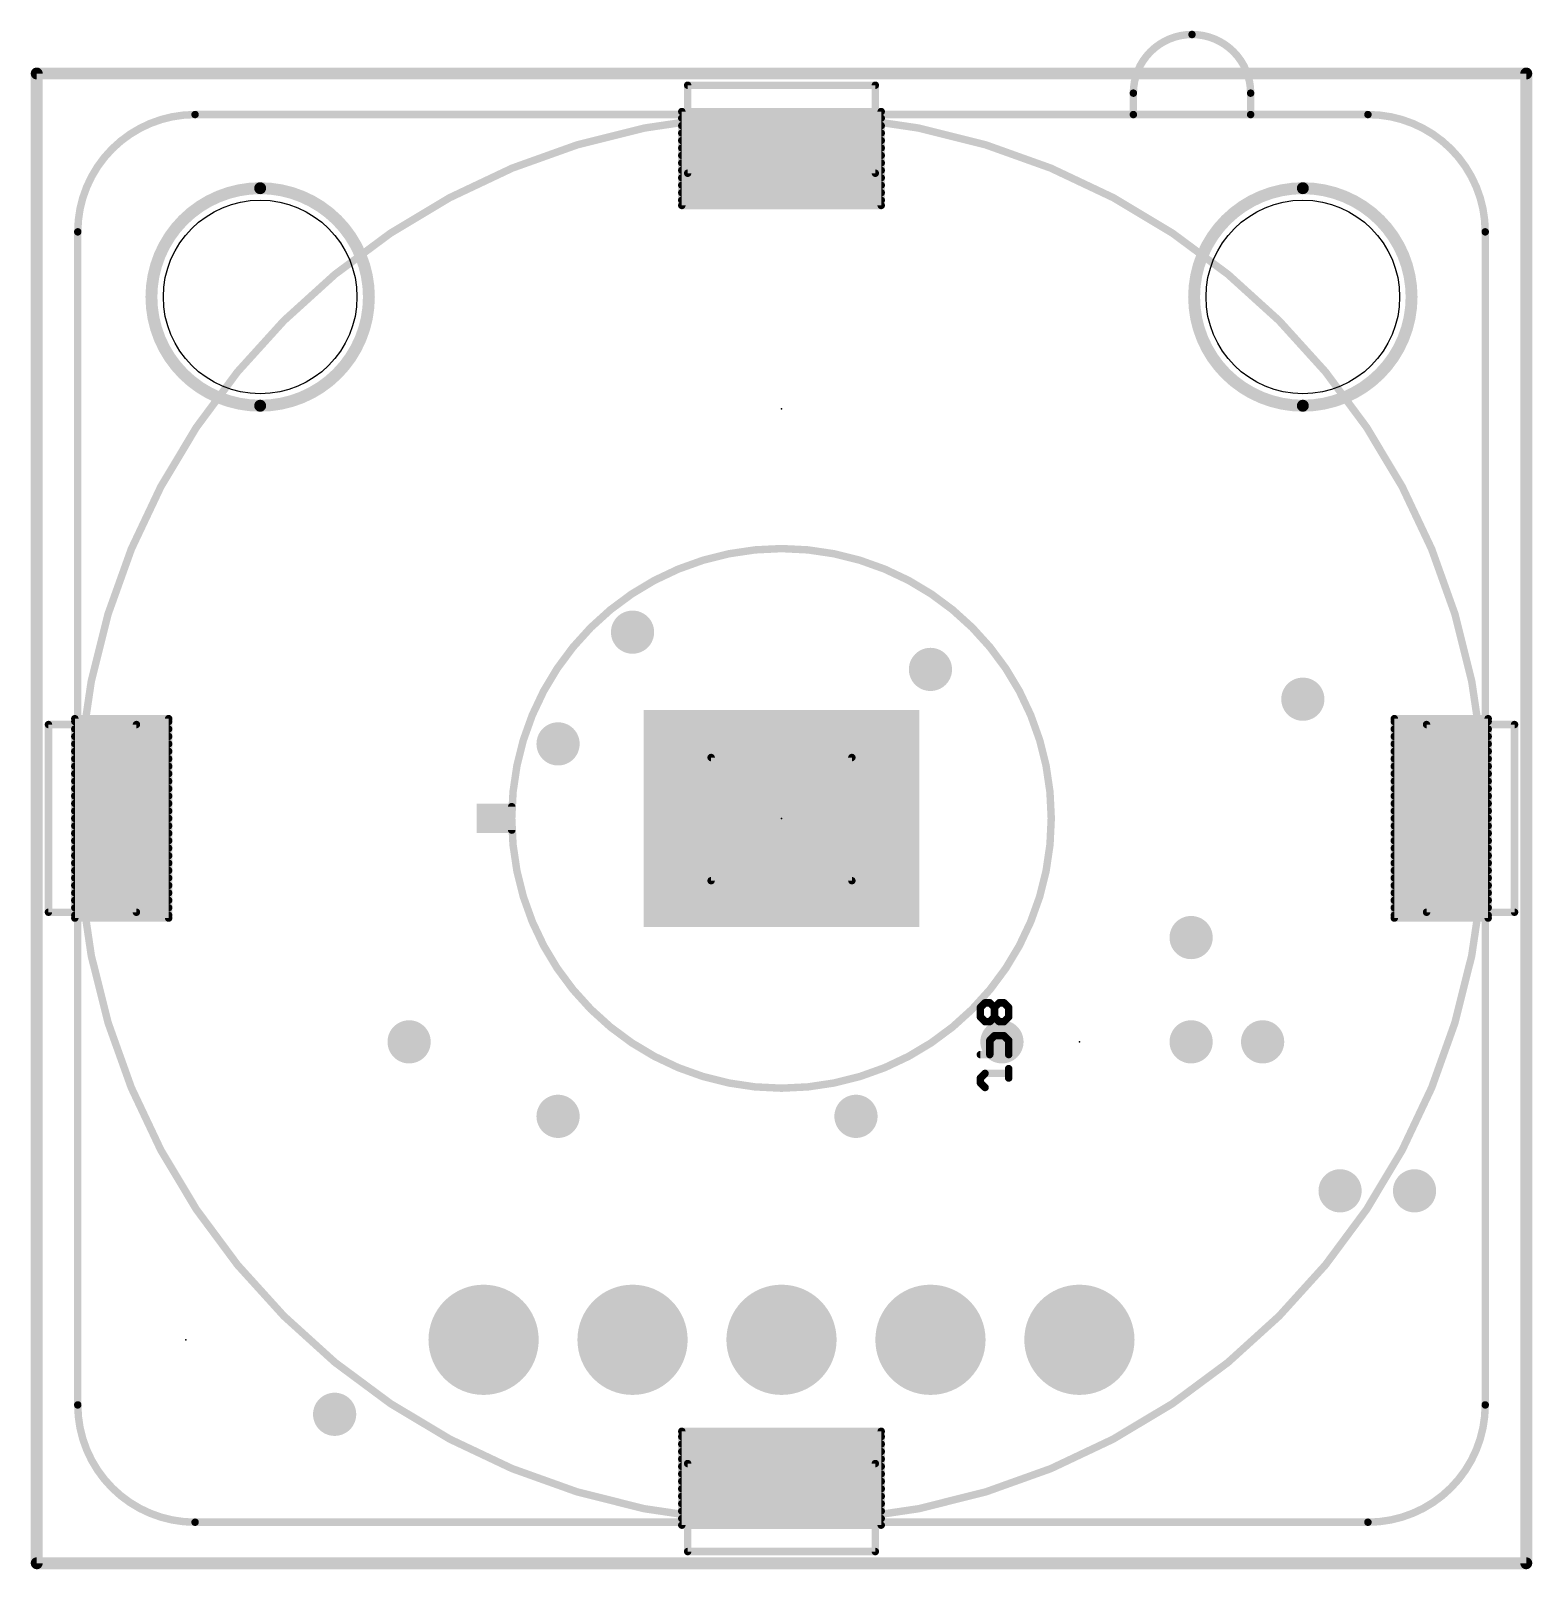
# Model space of a CAD drawing. Extents: x -0.1 to 53.2, y -0.1 to 26.1.
# Drawn here: x -0.1 to 25.5, y -0.1 to 26.13 of the extents above; entities that cross this region are included whole.
import ezdxf

# ---------------------------------------------------------------- set-up
doc = ezdxf.new("R2010")
doc.units = 0
for name, color, linetype in [('17', 82, 'CONTINUOUS'), ('18', 82, 'CONTINUOUS'), ('20', 7, 'CONTINUOUS'), ('24', 7, 'CONTINUOUS'), ('26', 253, 'CONTINUOUS'), ('42', 175, 'CONTINUOUS'), ('52', 253, 'CONTINUOUS')]:
    doc.layers.add(name, color=color, linetype=linetype)

# ---------------------------------------------------------------- blocks, each defined once
blk = doc.blocks.new('ROUNDP')
at = {"const_width": 0.5}
blk.add_lwpolyline([(0, -0.25, 1), (0, 0.25, 1), (0, -0.25)], format="xyb", dxfattribs=at)
blk = doc.blocks.new('RECT')
blk.add_solid([(-0.5, -0.5), (0.5, -0.5), (-0.5, 0.5), (0.5, 0.5)])
blk = doc.blocks.new('ROUNDV')
at = {"const_width": 0.5}
blk.add_lwpolyline([(0, -0.25, 1), (0, 0.25, 1), (0, -0.25)], format="xyb", dxfattribs=at)

msp = doc.modelspace()

# ---------------------------------------------------------------- linework, layer by layer
at = {"layer": '20'}
for points, const_width in [([(0, 0), (0, 25.4)], 0.2032), ([(0, 25.4), (25.4, 25.4)], 0.2032), ([(25.4, 25.4), (25.4, 0)], 0.2032), ([(14.4, 24.75), (11, 24.75)], 0.127), ([(11, 24.75), (11, 23.15)], 0.127), ([(14.4, 23.15), (14.4, 24.75)], 0.127), ([(14.4, 23.15), (11, 23.15)], 0.127), ([(0.65, 14.4), (0.65, 11)], 0.127), ([(2.25, 14.4), (0.65, 14.4)], 0.127), ([(2.25, 14.4), (2.25, 11)], 0.127), ([(23.15, 14.4), (23.15, 11)], 0.127), ([(24.75, 14.4), (23.15, 14.4)], 0.127), ([(24.75, 14.4), (24.75, 11)], 0.127), ([(11.5, 13.738), (13.9, 13.738)], 0.127), ([(11.5, 11.638), (11.5, 13.738)], 0.127), ([(13.9, 13.738), (13.9, 11.638)], 0.127), ([(13.9, 11.638), (11.5, 11.638)], 0.127), ([(0.65, 11), (2.25, 11)], 0.127), ([(23.15, 11), (24.75, 11)], 0.127), ([(14.4, 2.25), (11, 2.25)], 0.127), ([(11, 2.25), (11, 0.65)], 0.127), ([(14.4, 0.65), (14.4, 2.25)], 0.127), ([(14.4, 0.65), (11, 0.65)], 0.127), ([(25.4, 0), (0, 0)], 0.2032)]:
    msp.add_lwpolyline(points, dxfattribs=dict(at, const_width=const_width))
for points, const_width in [([(0.0508, 25.4, 1), (-0.0508, 25.4)], 0.1016), ([(0, 25.4508, 1), (0, 25.3492)], 0.1016), ([(25.4508, 25.4, 1), (25.3492, 25.4)], 0.1016), ([(25.4, 25.3492, 1), (25.4, 25.4508)], 0.1016), ([(11.0318, 24.75, 1), (10.9682, 24.75)], 0.0635), ([(11, 24.7817, 1), (11, 24.7183)], 0.0635), ([(14.4318, 24.75, 1), (14.3682, 24.75)], 0.0635), ([(14.4, 24.7183, 1), (14.4, 24.7817)], 0.0635), ([(10.9682, 23.15, 1), (11.0318, 23.15)], 0.0635), ([(11, 23.1818, 1), (11, 23.1183)], 0.0635), ([(14.3682, 23.15, 1), (14.4318, 23.15)], 0.0635), ([(14.4, 23.1183, 1), (14.4, 23.1818)], 0.0635), ([(0.6818, 14.4, 1), (0.6182, 14.4)], 0.0635), ([(0.65, 14.4318, 1), (0.65, 14.3682)], 0.0635), ([(2.2818, 14.4, 1), (2.2182, 14.4)], 0.0635), ([(2.25, 14.3682, 1), (2.25, 14.4318)], 0.0635), ([(23.15, 14.4318, 1), (23.15, 14.3682)], 0.0635), ([(23.1818, 14.4, 1), (23.1183, 14.4)], 0.0635), ([(24.7817, 14.4, 1), (24.7183, 14.4)], 0.0635), ([(24.75, 14.3682, 1), (24.75, 14.4318)], 0.0635), ([(11.5318, 13.738, 1), (11.4682, 13.738)], 0.0635), ([(11.5, 13.7698, 1), (11.5, 13.7063)], 0.0635), ([(13.9318, 13.738, 1), (13.8682, 13.738)], 0.0635), ([(13.9, 13.7063, 1), (13.9, 13.7698)], 0.0635), ([(11.5, 11.6698, 1), (11.5, 11.6062)], 0.0635), ([(11.4682, 11.638, 1), (11.5318, 11.638)], 0.0635), ([(13.8682, 11.638, 1), (13.9318, 11.638)], 0.0635), ([(13.9, 11.6062, 1), (13.9, 11.6698)], 0.0635), ([(0.65, 11.0318, 1), (0.65, 10.9682)], 0.0635), ([(0.6182, 11, 1), (0.6818, 11)], 0.0635), ([(2.2182, 11, 1), (2.2818, 11)], 0.0635), ([(2.25, 10.9682, 1), (2.25, 11.0318)], 0.0635), ([(23.15, 11.0318, 1), (23.15, 10.9682)], 0.0635), ([(23.1183, 11, 1), (23.1818, 11)], 0.0635), ([(24.7183, 11, 1), (24.7817, 11)], 0.0635), ([(24.75, 10.9682, 1), (24.75, 11.0318)], 0.0635), ([(11, 2.2818, 1), (11, 2.2182)], 0.0635), ([(11.0318, 2.25, 1), (10.9682, 2.25)], 0.0635), ([(14.4318, 2.25, 1), (14.3682, 2.25)], 0.0635), ([(14.4, 2.2182, 1), (14.4, 2.2818)], 0.0635), ([(11, 0.6818, 1), (11, 0.6182)], 0.0635), ([(10.9682, 0.65, 1), (11.0318, 0.65)], 0.0635), ([(14.3682, 0.65, 1), (14.4318, 0.65)], 0.0635), ([(14.4, 0.6182, 1), (14.4, 0.6818)], 0.0635), ([(0, 0.0508, 1), (0, -0.0508)], 0.1016), ([(-0.0508, 0, 1), (0.0508, 0)], 0.1016), ([(25.3492, 0, 1), (25.4508, 0)], 0.1016), ([(25.4, -0.0508, 1), (25.4, 0.0508)], 0.1016)]:
    msp.add_lwpolyline(points, format="xyb", dxfattribs=dict(at, const_width=const_width))
for centre in [(3.81, 21.59), (21.59, 21.59)]:
    msp.add_circle(centre, 1.651, dxfattribs=at)
at = {"layer": '24'}
for p in [(12.7, 19.685), (12.7, 12.7), (17.78, 8.89), (2.54, 3.81)]:
    msp.add_point(p, dxfattribs=at)
at = {"layer": '26', "const_width": 0.127}
for points in [[(16.1714, 9.5562), (16.0909, 9.4757)], [(16.0909, 9.4757), (16.0909, 9.3147)], [(16.2519, 9.5562), (16.1714, 9.5562)], [(16.3324, 9.4757), (16.2519, 9.5562)], [(16.4129, 9.5562), (16.3324, 9.4757)], [(16.3324, 9.3147), (16.3324, 9.4757)], [(16.4934, 9.5562), (16.4129, 9.5562)], [(16.5739, 9.4757), (16.4934, 9.5562)], [(16.5739, 9.3147), (16.5739, 9.4757)], [(16.0909, 9.3147), (16.1714, 9.2341)], [(16.1714, 9.2341), (16.2519, 9.2341)], [(16.2519, 9.2341), (16.3324, 9.3147)], [(16.3324, 9.3147), (16.4129, 9.2341)], [(16.4129, 9.2341), (16.4934, 9.2341)], [(16.4934, 9.2341), (16.5739, 9.3147)], [(16.3324, 8.9948), (16.2519, 8.9143)], [(16.2519, 8.9143), (16.2519, 8.6728)], [(16.4934, 8.9948), (16.3324, 8.9948)], [(16.5739, 8.9143), (16.4934, 8.9948)], [(16.5739, 8.6728), (16.5739, 8.9143)], [(16.0909, 8.6728), (16.5739, 8.6728)], [(16.0909, 8.2725), (16.1714, 8.353)], [(16.1714, 8.353), (16.5739, 8.353)], [(16.5739, 8.2725), (16.5739, 8.4335)], [(16.0909, 8.192), (16.0909, 8.2725)], [(16.1714, 8.1115), (16.0909, 8.192)]]:
    msp.add_lwpolyline(points, dxfattribs=at)
at = {"layer": '26', "const_width": 0.0635}
for points in [[(16.0684, 9.4981, 1), (16.1134, 9.4532)], [(16.1227, 9.4757, 1), (16.0592, 9.4757)], [(16.1714, 9.5879, 1), (16.1714, 9.5244)], [(16.1939, 9.5337, 1), (16.1489, 9.5786)], [(16.2744, 9.5786, 1), (16.2295, 9.5337)], [(16.2519, 9.5244, 1), (16.2519, 9.5879)], [(16.3642, 9.4757, 1), (16.3007, 9.4757)], [(16.31, 9.4981, 1), (16.3549, 9.4532)], [(16.31, 9.4532, 1), (16.3549, 9.4981)], [(16.4129, 9.5879, 1), (16.4129, 9.5244)], [(16.4354, 9.5337, 1), (16.3905, 9.5786)], [(16.5159, 9.5786, 1), (16.471, 9.5337)], [(16.4934, 9.5244, 1), (16.4934, 9.5879)], [(16.6057, 9.4757, 1), (16.5422, 9.4757)], [(16.5515, 9.4532, 1), (16.5964, 9.4981)], [(16.1134, 9.3371, 1), (16.0684, 9.2922)], [(16.0592, 9.3147, 1), (16.1227, 9.3147)], [(16.1714, 9.2659, 1), (16.1714, 9.2024)], [(16.1489, 9.2117, 1), (16.1939, 9.2566)], [(16.2295, 9.2566, 1), (16.2744, 9.2117)], [(16.2519, 9.2024, 1), (16.2519, 9.2659)], [(16.3549, 9.3371, 1), (16.31, 9.2922)], [(16.3007, 9.3147, 1), (16.3642, 9.3147)], [(16.3549, 9.2922, 1), (16.31, 9.3371)], [(16.4129, 9.2659, 1), (16.4129, 9.2024)], [(16.3905, 9.2117, 1), (16.4354, 9.2566)], [(16.471, 9.2566, 1), (16.5159, 9.2117)], [(16.4934, 9.2024, 1), (16.4934, 9.2659)], [(16.5422, 9.3147, 1), (16.6057, 9.3147)], [(16.5964, 9.2922, 1), (16.5515, 9.3371)], [(16.2837, 8.9143, 1), (16.2202, 8.9143)], [(16.2295, 8.9368, 1), (16.2744, 8.8919)], [(16.3324, 9.0266, 1), (16.3324, 8.9631)], [(16.3549, 8.9724, 1), (16.31, 9.0173)], [(16.5159, 9.0173, 1), (16.471, 8.9724)], [(16.4934, 8.9631, 1), (16.4934, 9.0266)], [(16.6057, 8.9143, 1), (16.5422, 8.9143)], [(16.5515, 8.8919, 1), (16.5964, 8.9368)], [(16.0909, 8.7046, 1), (16.0909, 8.6411)], [(16.2202, 8.6728, 1), (16.2837, 8.6728)], [(16.5422, 8.6728, 1), (16.6057, 8.6728)], [(16.5739, 8.6411, 1), (16.5739, 8.7046)], [(16.1714, 8.3848, 1), (16.1714, 8.3213)], [(16.1939, 8.3306, 1), (16.1489, 8.3755)], [(16.6057, 8.4335, 1), (16.5422, 8.4335)], [(16.5739, 8.3213, 1), (16.5739, 8.3848)], [(16.0684, 8.295, 1), (16.1134, 8.2501)], [(16.1134, 8.2145, 1), (16.0684, 8.1696)], [(16.1227, 8.2725, 1), (16.0592, 8.2725)], [(16.0592, 8.192, 1), (16.1227, 8.192)], [(16.1489, 8.0891, 1), (16.1939, 8.134)], [(16.5422, 8.2725, 1), (16.6057, 8.2725)]]:
    msp.add_lwpolyline(points, format="xyb", dxfattribs=at)
at = {"layer": '42'}
for points, const_width in [([(11.0318, 24.75, 1), (10.9682, 24.75)], 0.0635), ([(11, 24.7817, 1), (11, 24.7183)], 0.0635), ([(11, 24.6698, 1), (11, 24.6063)], 0.0635), ([(14.4318, 24.75, 1), (14.3682, 24.75)], 0.0635), ([(14.4, 24.7183, 1), (14.4, 24.7817)], 0.0635), ([(14.4, 24.6063, 1), (14.4, 24.6698)], 0.0635), ([(11, 24.5428, 1), (11, 24.4793)], 0.0635), ([(11, 24.4157, 1), (11, 24.3523)], 0.0635), ([(14.4, 24.4793, 1), (14.4, 24.5428)], 0.0635), ([(14.4, 24.3523, 1), (14.4, 24.4157)], 0.0635), ([(11, 24.2888, 1), (11, 24.2253)], 0.0635), ([(11, 24.1618, 1), (11, 24.0983)], 0.0635), ([(14.4, 24.2253, 1), (14.4, 24.2888)], 0.0635), ([(14.4, 24.0983, 1), (14.4, 24.1618)], 0.0635), ([(11, 24.0347, 1), (11, 23.9713)], 0.0635), ([(11, 23.9078, 1), (11, 23.8443)], 0.0635), ([(14.4, 23.9713, 1), (14.4, 24.0347)], 0.0635), ([(14.4, 23.8443, 1), (14.4, 23.9078)], 0.0635), ([(11, 23.7808, 1), (11, 23.7173)], 0.0635), ([(11, 23.6537, 1), (11, 23.5903)], 0.0635), ([(14.4, 23.7173, 1), (14.4, 23.7808)], 0.0635), ([(14.4, 23.5903, 1), (14.4, 23.6537)], 0.0635), ([(3.81, 23.4442, 1), (3.81, 19.7358)], 0.2032), ([(3.81, 19.7358, 1), (3.81, 23.4442)], 0.2032), ([(3.81, 23.495, 1), (3.81, 23.3934)], 0.1016), ([(3.81, 23.3934, 1), (3.81, 23.495)], 0.1016), ([(11, 23.5267, 1), (11, 23.4633)], 0.0635), ([(11, 23.3998, 1), (11, 23.3363)], 0.0635), ([(14.4, 23.4633, 1), (14.4, 23.5267)], 0.0635), ([(14.4, 23.3363, 1), (14.4, 23.3998)], 0.0635), ([(21.59, 23.4442, 1), (21.59, 19.7358)], 0.2032), ([(21.59, 19.7358, 1), (21.59, 23.4442)], 0.2032), ([(21.59, 23.495, 1), (21.59, 23.3934)], 0.1016), ([(21.59, 23.3934, 1), (21.59, 23.495)], 0.1016), ([(10.9682, 23.15, 1), (11.0318, 23.15)], 0.0635), ([(11, 23.2727, 1), (11, 23.2093)], 0.0635), ([(11, 23.1818, 1), (11, 23.1183)], 0.0635), ([(14.3682, 23.15, 1), (14.4318, 23.15)], 0.0635), ([(14.4, 23.2093, 1), (14.4, 23.2727)], 0.0635), ([(14.4, 23.1183, 1), (14.4, 23.1818)], 0.0635), ([(3.81, 19.7866, 1), (3.81, 19.685)], 0.1016), ([(3.81, 19.685, 1), (3.81, 19.7866)], 0.1016), ([(21.59, 19.7866, 1), (21.59, 19.685)], 0.1016), ([(21.59, 19.685, 1), (21.59, 19.7866)], 0.1016), ([(0.65, 14.4318, 1), (0.65, 14.3682)], 0.0635), ([(0.6818, 14.4, 1), (0.6182, 14.4)], 0.0635), ([(2.2818, 14.4, 1), (2.2182, 14.4)], 0.0635), ([(2.25, 14.3682, 1), (2.25, 14.4318)], 0.0635), ([(23.15, 14.4318, 1), (23.15, 14.3682)], 0.0635), ([(23.1818, 14.4, 1), (23.1183, 14.4)], 0.0635), ([(24.7817, 14.4, 1), (24.7183, 14.4)], 0.0635), ([(24.75, 14.3682, 1), (24.75, 14.4318)], 0.0635), ([(0.65, 14.2558, 1), (0.65, 14.1922)], 0.0635), ([(0.65, 14.3828, 1), (0.65, 14.3193)], 0.0635), ([(2.25, 14.3193, 1), (2.25, 14.3828)], 0.0635), ([(2.25, 14.1922, 1), (2.25, 14.2558)], 0.0635), ([(23.15, 14.2558, 1), (23.15, 14.1922)], 0.0635), ([(23.15, 14.3828, 1), (23.15, 14.3193)], 0.0635), ([(24.75, 14.3193, 1), (24.75, 14.3828)], 0.0635), ([(24.75, 14.1922, 1), (24.75, 14.2558)], 0.0635), ([(0.65, 13.8748, 1), (0.65, 13.8112)], 0.0635), ([(0.65, 14.1288, 1), (0.65, 14.0653)], 0.0635), ([(0.65, 14.0018, 1), (0.65, 13.9383)], 0.0635), ([(2.25, 14.0653, 1), (2.25, 14.1288)], 0.0635), ([(2.25, 13.9383, 1), (2.25, 14.0018)], 0.0635), ([(2.25, 13.8112, 1), (2.25, 13.8748)], 0.0635), ([(23.15, 13.8748, 1), (23.15, 13.8112)], 0.0635), ([(23.15, 14.1288, 1), (23.15, 14.0653)], 0.0635), ([(23.15, 14.0018, 1), (23.15, 13.9383)], 0.0635), ([(24.75, 14.0653, 1), (24.75, 14.1288)], 0.0635), ([(24.75, 13.9383, 1), (24.75, 14.0018)], 0.0635), ([(24.75, 13.8112, 1), (24.75, 13.8748)], 0.0635), ([(0.65, 13.7478, 1), (0.65, 13.6843)], 0.0635), ([(0.65, 13.6208, 1), (0.65, 13.5572)], 0.0635), ([(2.25, 13.6843, 1), (2.25, 13.7478)], 0.0635), ([(2.25, 13.5572, 1), (2.25, 13.6208)], 0.0635), ([(23.15, 13.6208, 1), (23.15, 13.5572)], 0.0635), ([(23.15, 13.7478, 1), (23.15, 13.6843)], 0.0635), ([(24.75, 13.6843, 1), (24.75, 13.7478)], 0.0635), ([(24.75, 13.5572, 1), (24.75, 13.6208)], 0.0635), ([(0.65, 13.4938, 1), (0.65, 13.4303)], 0.0635), ([(0.65, 13.3668, 1), (0.65, 13.3033)], 0.0635), ([(2.25, 13.4303, 1), (2.25, 13.4938)], 0.0635), ([(2.25, 13.3033, 1), (2.25, 13.3668)], 0.0635), ([(23.15, 13.4938, 1), (23.15, 13.4303)], 0.0635), ([(23.15, 13.3668, 1), (23.15, 13.3033)], 0.0635), ([(24.75, 13.4303, 1), (24.75, 13.4938)], 0.0635), ([(24.75, 13.3033, 1), (24.75, 13.3668)], 0.0635), ([(0.65, 13.2398, 1), (0.65, 13.1762)], 0.0635), ([(0.65, 13.1128, 1), (0.65, 13.0493)], 0.0635), ([(2.25, 13.1762, 1), (2.25, 13.2398)], 0.0635), ([(2.25, 13.0493, 1), (2.25, 13.1128)], 0.0635), ([(23.15, 13.2398, 1), (23.15, 13.1762)], 0.0635), ([(23.15, 13.1128, 1), (23.15, 13.0493)], 0.0635), ([(24.75, 13.1762, 1), (24.75, 13.2398)], 0.0635), ([(24.75, 13.0493, 1), (24.75, 13.1128)], 0.0635), ([(0.65, 12.8588, 1), (0.65, 12.7952)], 0.0635), ([(0.65, 12.9858, 1), (0.65, 12.9223)], 0.0635), ([(2.25, 12.9223, 1), (2.25, 12.9858)], 0.0635), ([(2.25, 12.7952, 1), (2.25, 12.8588)], 0.0635), ([(23.15, 12.8588, 1), (23.15, 12.7952)], 0.0635), ([(23.15, 12.9858, 1), (23.15, 12.9223)], 0.0635), ([(24.75, 12.9223, 1), (24.75, 12.9858)], 0.0635), ([(24.75, 12.7952, 1), (24.75, 12.8588)], 0.0635), ([(0.65, 12.7318, 1), (0.65, 12.6683)], 0.0635), ([(0.65, 12.6048, 1), (0.65, 12.5412)], 0.0635), ([(2.25, 12.6683, 1), (2.25, 12.7318)], 0.0635), ([(2.25, 12.5412, 1), (2.25, 12.6048)], 0.0635), ([(23.15, 12.6048, 1), (23.15, 12.5412)], 0.0635), ([(23.15, 12.7318, 1), (23.15, 12.6683)], 0.0635), ([(24.75, 12.6683, 1), (24.75, 12.7318)], 0.0635), ([(24.75, 12.5412, 1), (24.75, 12.6048)], 0.0635), ([(0.65, 12.4778, 1), (0.65, 12.4142)], 0.0635), ([(0.65, 12.3508, 1), (0.65, 12.2873)], 0.0635), ([(2.25, 12.4142, 1), (2.25, 12.4778)], 0.0635), ([(2.25, 12.2873, 1), (2.25, 12.3508)], 0.0635), ([(23.15, 12.4778, 1), (23.15, 12.4142)], 0.0635), ([(23.15, 12.3508, 1), (23.15, 12.2873)], 0.0635), ([(24.75, 12.4142, 1), (24.75, 12.4778)], 0.0635), ([(24.75, 12.2873, 1), (24.75, 12.3508)], 0.0635), ([(0.65, 12.2238, 1), (0.65, 12.1602)], 0.0635), ([(0.65, 12.0968, 1), (0.65, 12.0333)], 0.0635), ([(2.25, 12.1602, 1), (2.25, 12.2238)], 0.0635), ([(2.25, 12.0333, 1), (2.25, 12.0968)], 0.0635), ([(23.15, 12.2238, 1), (23.15, 12.1602)], 0.0635), ([(23.15, 12.0968, 1), (23.15, 12.0333)], 0.0635), ([(24.75, 12.1602, 1), (24.75, 12.2238)], 0.0635), ([(24.75, 12.0333, 1), (24.75, 12.0968)], 0.0635), ([(0.65, 11.8428, 1), (0.65, 11.7792)], 0.0635), ([(0.65, 11.9698, 1), (0.65, 11.9062)], 0.0635), ([(2.25, 11.9062, 1), (2.25, 11.9698)], 0.0635), ([(2.25, 11.7792, 1), (2.25, 11.8428)], 0.0635), ([(23.15, 11.9698, 1), (23.15, 11.9062)], 0.0635), ([(23.15, 11.8428, 1), (23.15, 11.7792)], 0.0635), ([(24.75, 11.9062, 1), (24.75, 11.9698)], 0.0635), ([(24.75, 11.7792, 1), (24.75, 11.8428)], 0.0635), ([(0.65, 11.5888, 1), (0.65, 11.5252)], 0.0635), ([(0.65, 11.7158, 1), (0.65, 11.6523)], 0.0635), ([(2.25, 11.6523, 1), (2.25, 11.7158)], 0.0635), ([(2.25, 11.5252, 1), (2.25, 11.5888)], 0.0635), ([(23.15, 11.5888, 1), (23.15, 11.5252)], 0.0635), ([(23.15, 11.7158, 1), (23.15, 11.6523)], 0.0635), ([(24.75, 11.6523, 1), (24.75, 11.7158)], 0.0635), ([(24.75, 11.5252, 1), (24.75, 11.5888)], 0.0635), ([(0.65, 11.4618, 1), (0.65, 11.3982)], 0.0635), ([(0.65, 11.3348, 1), (0.65, 11.2713)], 0.0635), ([(2.25, 11.3982, 1), (2.25, 11.4618)], 0.0635), ([(2.25, 11.2713, 1), (2.25, 11.3348)], 0.0635), ([(23.15, 11.4618, 1), (23.15, 11.3982)], 0.0635), ([(23.15, 11.3348, 1), (23.15, 11.2713)], 0.0635), ([(24.75, 11.3982, 1), (24.75, 11.4618)], 0.0635), ([(24.75, 11.2713, 1), (24.75, 11.3348)], 0.0635), ([(0.65, 11.2078, 1), (0.65, 11.1442)], 0.0635), ([(0.65, 11.0318, 1), (0.65, 10.9682)], 0.0635), ([(0.6182, 11, 1), (0.6818, 11)], 0.0635), ([(0.65, 11.0808, 1), (0.65, 11.0173)], 0.0635), ([(2.2182, 11, 1), (2.2818, 11)], 0.0635), ([(2.25, 11.1442, 1), (2.25, 11.2078)], 0.0635), ([(2.25, 11.0173, 1), (2.25, 11.0808)], 0.0635), ([(2.25, 10.9682, 1), (2.25, 11.0318)], 0.0635), ([(23.15, 11.2078, 1), (23.15, 11.1442)], 0.0635), ([(23.15, 11.0318, 1), (23.15, 10.9682)], 0.0635), ([(23.15, 11.0808, 1), (23.15, 11.0173)], 0.0635), ([(23.1183, 11, 1), (23.1818, 11)], 0.0635), ([(24.7183, 11, 1), (24.7817, 11)], 0.0635), ([(24.75, 11.1442, 1), (24.75, 11.2078)], 0.0635), ([(24.75, 11.0173, 1), (24.75, 11.0808)], 0.0635), ([(24.75, 10.9682, 1), (24.75, 11.0318)], 0.0635), ([(11, 2.2818, 1), (11, 2.2182)], 0.0635), ([(11.0318, 2.25, 1), (10.9682, 2.25)], 0.0635), ([(11, 2.1908, 1), (11, 2.1273)], 0.0635), ([(14.4318, 2.25, 1), (14.3682, 2.25)], 0.0635), ([(14.4, 2.2182, 1), (14.4, 2.2818)], 0.0635), ([(14.4, 2.1273, 1), (14.4, 2.1908)], 0.0635), ([(11, 2.0638, 1), (11, 2.0002)], 0.0635), ([(11, 1.9367, 1), (11, 1.8733)], 0.0635), ([(11, 1.8097, 1), (11, 1.7463)], 0.0635), ([(14.4, 2.0002, 1), (14.4, 2.0638)], 0.0635), ([(14.4, 1.8733, 1), (14.4, 1.9367)], 0.0635), ([(14.4, 1.7463, 1), (14.4, 1.8097)], 0.0635), ([(11, 1.6827, 1), (11, 1.6193)], 0.0635), ([(11, 1.5557, 1), (11, 1.4923)], 0.0635), ([(14.4, 1.6193, 1), (14.4, 1.6827)], 0.0635), ([(14.4, 1.4923, 1), (14.4, 1.5557)], 0.0635), ([(11, 1.4287, 1), (11, 1.3653)], 0.0635), ([(11, 1.3017, 1), (11, 1.2383)], 0.0635), ([(14.4, 1.3653, 1), (14.4, 1.4287)], 0.0635), ([(14.4, 1.2383, 1), (14.4, 1.3017)], 0.0635), ([(11, 1.1747, 1), (11, 1.1113)], 0.0635), ([(11, 1.0477, 1), (11, 0.9843)], 0.0635), ([(14.4, 1.1113, 1), (14.4, 1.1747)], 0.0635), ([(14.4, 0.9843, 1), (14.4, 1.0477)], 0.0635), ([(11, 0.9207, 1), (11, 0.8573)], 0.0635), ([(11, 0.7937, 1), (11, 0.7303)], 0.0635), ([(14.4, 0.8573, 1), (14.4, 0.9207)], 0.0635), ([(14.4, 0.7303, 1), (14.4, 0.7937)], 0.0635), ([(11, 0.6818, 1), (11, 0.6182)], 0.0635), ([(10.9682, 0.65, 1), (11.0318, 0.65)], 0.0635), ([(14.3682, 0.65, 1), (14.4318, 0.65)], 0.0635), ([(14.4, 0.6182, 1), (14.4, 0.6818)], 0.0635)]:
    msp.add_lwpolyline(points, format="xyb", dxfattribs=dict(at, const_width=const_width))
at = {"layer": '42', "const_width": 0.127}
for points in [[(11, 24.75), (11, 23.15)], [(14.4, 24.75), (11, 24.75)], [(14.4, 24.638), (11, 24.638)], [(14.4, 23.15), (14.4, 24.75)], [(14.4, 24.511), (11, 24.511)], [(14.4, 24.384), (11, 24.384)], [(14.4, 24.257), (11, 24.257)], [(14.4, 24.13), (11, 24.13)], [(14.4, 24.003), (11, 24.003)], [(14.4, 23.876), (11, 23.876)], [(14.4, 23.749), (11, 23.749)], [(14.4, 23.622), (11, 23.622)], [(14.4, 23.495), (11, 23.495)], [(14.4, 23.368), (11, 23.368)], [(14.4, 23.241), (11, 23.241)], [(11, 23.15), (14.4, 23.15)], [(2.25, 14.4), (0.65, 14.4)], [(0.65, 14.4), (0.65, 11)], [(2.25, 11), (2.25, 14.4)], [(24.75, 14.4), (23.15, 14.4)], [(23.15, 14.4), (23.15, 11)], [(24.75, 11), (24.75, 14.4)], [(2.25, 14.351), (0.65, 14.351)], [(2.25, 14.224), (0.65, 14.224)], [(24.75, 14.351), (23.15, 14.351)], [(24.75, 14.224), (23.15, 14.224)], [(2.25, 14.097), (0.65, 14.097)], [(2.25, 13.97), (0.65, 13.97)], [(2.25, 13.843), (0.65, 13.843)], [(24.75, 14.097), (23.15, 14.097)], [(24.75, 13.97), (23.15, 13.97)], [(24.75, 13.843), (23.15, 13.843)], [(2.25, 13.716), (0.65, 13.716)], [(2.25, 13.589), (0.65, 13.589)], [(24.75, 13.716), (23.15, 13.716)], [(24.75, 13.589), (23.15, 13.589)], [(2.25, 13.462), (0.65, 13.462)], [(2.25, 13.335), (0.65, 13.335)], [(24.75, 13.462), (23.15, 13.462)], [(24.75, 13.335), (23.15, 13.335)], [(2.25, 13.208), (0.65, 13.208)], [(2.25, 13.081), (0.65, 13.081)], [(24.75, 13.208), (23.15, 13.208)], [(24.75, 13.081), (23.15, 13.081)], [(2.25, 12.954), (0.65, 12.954)], [(2.25, 12.827), (0.65, 12.827)], [(24.75, 12.954), (23.15, 12.954)], [(24.75, 12.827), (23.15, 12.827)], [(2.25, 12.7), (0.65, 12.7)], [(2.25, 12.573), (0.65, 12.573)], [(24.75, 12.7), (23.15, 12.7)], [(24.75, 12.573), (23.15, 12.573)], [(2.25, 12.446), (0.65, 12.446)], [(2.25, 12.319), (0.65, 12.319)], [(24.75, 12.446), (23.15, 12.446)], [(24.75, 12.319), (23.15, 12.319)], [(2.25, 12.192), (0.65, 12.192)], [(2.25, 12.065), (0.65, 12.065)], [(24.75, 12.192), (23.15, 12.192)], [(24.75, 12.065), (23.15, 12.065)], [(2.25, 11.938), (0.65, 11.938)], [(2.25, 11.811), (0.65, 11.811)], [(24.75, 11.938), (23.15, 11.938)], [(24.75, 11.811), (23.15, 11.811)], [(2.25, 11.684), (0.65, 11.684)], [(2.25, 11.557), (0.65, 11.557)], [(24.75, 11.684), (23.15, 11.684)], [(24.75, 11.557), (23.15, 11.557)], [(2.25, 11.43), (0.65, 11.43)], [(2.25, 11.303), (0.65, 11.303)], [(24.75, 11.43), (23.15, 11.43)], [(24.75, 11.303), (23.15, 11.303)], [(2.25, 11.176), (0.65, 11.176)], [(2.25, 11.049), (0.65, 11.049)], [(0.65, 11), (2.25, 11)], [(24.75, 11.176), (23.15, 11.176)], [(24.75, 11.049), (23.15, 11.049)], [(23.15, 11), (24.75, 11)], [(14.4, 2.25), (11, 2.25)], [(11, 2.25), (11, 0.65)], [(14.4, 2.159), (11, 2.159)], [(14.4, 0.65), (14.4, 2.25)], [(14.4, 2.032), (11, 2.032)], [(14.4, 1.905), (11, 1.905)], [(14.4, 1.778), (11, 1.778)], [(14.4, 1.651), (11, 1.651)], [(14.4, 1.524), (11, 1.524)], [(14.4, 1.397), (11, 1.397)], [(14.4, 1.27), (11, 1.27)], [(14.4, 1.143), (11, 1.143)], [(14.4, 1.016), (11, 1.016)], [(14.4, 0.889), (11, 0.889)], [(14.4, 0.762), (11, 0.762)], [(11, 0.65), (14.4, 0.65)]]:
    msp.add_lwpolyline(points, dxfattribs=at)
at = {"layer": '52'}
for points, const_width in [([(19.7, 26.065, 0.4142), (18.7, 25.065)], 0.127), ([(19.7, 26.0968, 1), (19.7, 26.0333)], 0.0635), ([(20.7, 25.065, 0.4142), (19.7, 26.065)], 0.127), ([(19.7, 26.0333, 1), (19.7, 26.0968)], 0.0635), ([(11.1318, 25.2, 1), (11.0682, 25.2)], 0.0635), ([(11.1, 25.2318, 1), (11.1, 25.1683)], 0.0635), ([(14.3318, 25.2, 1), (14.2683, 25.2)], 0.0635), ([(14.3, 25.1683, 1), (14.3, 25.2318)], 0.0635), ([(18.7317, 25.065, 1), (18.6683, 25.065)], 0.0635), ([(18.6683, 25.065, 1), (18.7317, 25.065)], 0.0635), ([(20.7317, 25.065, 1), (20.6683, 25.065)], 0.0635), ([(20.6683, 25.065, 1), (20.7317, 25.065)], 0.0635), ([(2.7, 24.7, 0.4142), (0.7, 22.7)], 0.127), ([(12.7, 0.7, 1), (12.7, 24.7, 1), (12.7, 0.7)], 0.127), ([(2.7, 24.7318, 1), (2.7, 24.6683)], 0.0635), ([(2.7, 24.6683, 1), (2.7, 24.7318)], 0.0635), ([(18.7, 24.7318, 1), (18.7, 24.6683)], 0.0635), ([(18.6683, 24.7, 1), (18.7317, 24.7)], 0.0635), ([(18.7, 24.6683, 1), (18.7, 24.7318)], 0.0635), ([(20.7, 24.7318, 1), (20.7, 24.6683)], 0.0635), ([(20.6683, 24.7, 1), (20.7317, 24.7)], 0.0635), ([(20.7, 24.6683, 1), (20.7, 24.7318)], 0.0635), ([(24.7, 22.7, 0.4142), (22.7, 24.7)], 0.127), ([(22.7, 24.7318, 1), (22.7, 24.6683)], 0.0635), ([(22.7, 24.6683, 1), (22.7, 24.7318)], 0.0635), ([(11.0682, 23.7, 1), (11.1318, 23.7)], 0.0635), ([(11.1, 23.7318, 1), (11.1, 23.6683)], 0.0635), ([(14.2683, 23.7, 1), (14.3318, 23.7)], 0.0635), ([(14.3, 23.6683, 1), (14.3, 23.7318)], 0.0635), ([(0.7318, 22.7, 1), (0.6683, 22.7)], 0.0635), ([(0.6683, 22.7, 1), (0.7318, 22.7)], 0.0635), ([(24.7318, 22.7, 1), (24.6683, 22.7)], 0.0635), ([(24.6683, 22.7, 1), (24.7318, 22.7)], 0.0635), ([(12.7, 8.1, 1), (12.7, 17.3, 1), (12.7, 8.1)], 0.127), ([(0.2, 14.3318, 1), (0.2, 14.2683)], 0.0635), ([(0.2318, 14.3, 1), (0.1683, 14.3)], 0.0635), ([(1.7318, 14.3, 1), (1.6683, 14.3)], 0.0635), ([(1.7, 14.2683, 1), (1.7, 14.3318)], 0.0635), ([(23.7318, 14.3, 1), (23.6683, 14.3)], 0.0635), ([(23.7, 14.3318, 1), (23.7, 14.2683)], 0.0635), ([(25.2318, 14.3, 1), (25.1683, 14.3)], 0.0635), ([(25.2, 14.2683, 1), (25.2, 14.3318)], 0.0635), ([(8.1318, 12.9, 1), (8.0682, 12.9)], 0.0635), ([(8.0682, 12.5, 1), (8.1318, 12.5)], 0.0635), ([(0.2, 11.1318, 1), (0.2, 11.0682)], 0.0635), ([(0.1683, 11.1, 1), (0.2318, 11.1)], 0.0635), ([(1.6683, 11.1, 1), (1.7318, 11.1)], 0.0635), ([(1.7, 11.0682, 1), (1.7, 11.1318)], 0.0635), ([(23.7, 11.1318, 1), (23.7, 11.0682)], 0.0635), ([(23.6683, 11.1, 1), (23.7318, 11.1)], 0.0635), ([(25.1683, 11.1, 1), (25.2318, 11.1)], 0.0635), ([(25.2, 11.0682, 1), (25.2, 11.1318)], 0.0635), ([(0.7, 2.7, 0.4142), (2.7, 0.7)], 0.127), ([(0.7318, 2.7, 1), (0.6683, 2.7)], 0.0635), ([(0.6683, 2.7, 1), (0.7318, 2.7)], 0.0635), ([(22.7, 0.7, 0.4142), (24.7, 2.7)], 0.127), ([(24.7318, 2.7, 1), (24.6683, 2.7)], 0.0635), ([(24.6683, 2.7, 1), (24.7318, 2.7)], 0.0635), ([(11.1318, 1.7, 1), (11.0682, 1.7)], 0.0635), ([(11.1, 1.7318, 1), (11.1, 1.6683)], 0.0635), ([(14.3318, 1.7, 1), (14.2683, 1.7)], 0.0635), ([(14.3, 1.6683, 1), (14.3, 1.7318)], 0.0635), ([(2.7, 0.7318, 1), (2.7, 0.6683)], 0.0635), ([(2.7, 0.6683, 1), (2.7, 0.7318)], 0.0635), ([(22.7, 0.7318, 1), (22.7, 0.6683)], 0.0635), ([(22.7, 0.6683, 1), (22.7, 0.7318)], 0.0635), ([(11.1, 0.2318, 1), (11.1, 0.1683)], 0.0635), ([(14.3, 0.1683, 1), (14.3, 0.2318)], 0.0635), ([(11.0682, 0.2, 1), (11.1318, 0.2)], 0.0635), ([(14.2683, 0.2, 1), (14.3318, 0.2)], 0.0635)]:
    msp.add_lwpolyline(points, format="xyb", dxfattribs=dict(at, const_width=const_width))
at = {"layer": '52', "const_width": 0.127}
for points in [[(11.1, 25.2), (14.3, 25.2)], [(11.1, 25.2), (11.1, 23.7)], [(14.3, 25.2), (14.3, 23.7)], [(18.7, 25.065), (18.7, 24.7)], [(20.7, 24.7), (20.7, 25.065)], [(2.7, 24.7), (18.7, 24.7)], [(18.7, 24.7), (20.7, 24.7)], [(20.7, 24.7), (22.7, 24.7)], [(14.3, 23.7), (11.1, 23.7)], [(0.7, 2.7), (0.7, 22.7)], [(24.7, 22.7), (24.7, 2.7)], [(0.2, 11.1), (0.2, 14.3)], [(0.2, 14.3), (1.7, 14.3)], [(1.7, 14.3), (1.7, 11.1)], [(23.7, 11.1), (23.7, 14.3)], [(25.2, 14.3), (23.7, 14.3)], [(25.2, 14.3), (25.2, 11.1)], [(8.1, 12.9), (8.1, 12.5)], [(0.2, 11.1), (1.7, 11.1)], [(25.2, 11.1), (23.7, 11.1)], [(11.1, 0.2), (11.1, 1.7)], [(11.1, 1.7), (14.3, 1.7)], [(14.3, 0.2), (14.3, 1.7)], [(22.7, 0.7), (2.7, 0.7)], [(14.3, 0.2), (11.1, 0.2)]]:
    msp.add_lwpolyline(points, dxfattribs=at)

# ---------------------------------------------------------------- block references
at = {"layer": '17', "xscale": 1.8796, "yscale": 1.8796, "rotation": 90}
for p in [(7.62, 3.81), (7.62, 3.81), (10.16, 3.81), (10.16, 3.81), (12.7, 3.81), (12.7, 3.81), (15.24, 3.81), (15.24, 3.81), (17.78, 3.81), (17.78, 3.81)]:
    msp.add_blockref('ROUNDP', p, dxfattribs=at)
at = {"layer": '18', "xscale": 0.7366, "yscale": 0.7366}
for p in [(10.16, 15.875), (15.24, 15.24), (21.59, 14.732), (8.89, 13.97), (19.685, 10.668), (6.35, 8.89), (16.4592, 8.89), (19.685, 8.89), (20.9042, 8.89), (8.89, 7.62), (13.97, 7.62), (22.225, 6.35), (23.495, 6.35), (5.08, 2.54)]:
    msp.add_blockref('ROUNDV', p, dxfattribs=at)
at = {"layer": '52'}
for p, xscale, yscale in [((12.7, 12.7), 4.7, 3.7), ((7.8, 12.7), 0.6, 0.5)]:
    msp.add_blockref('RECT', p, dxfattribs=dict(at, xscale=xscale, yscale=yscale))

doc.saveas('drawing.dxf')
